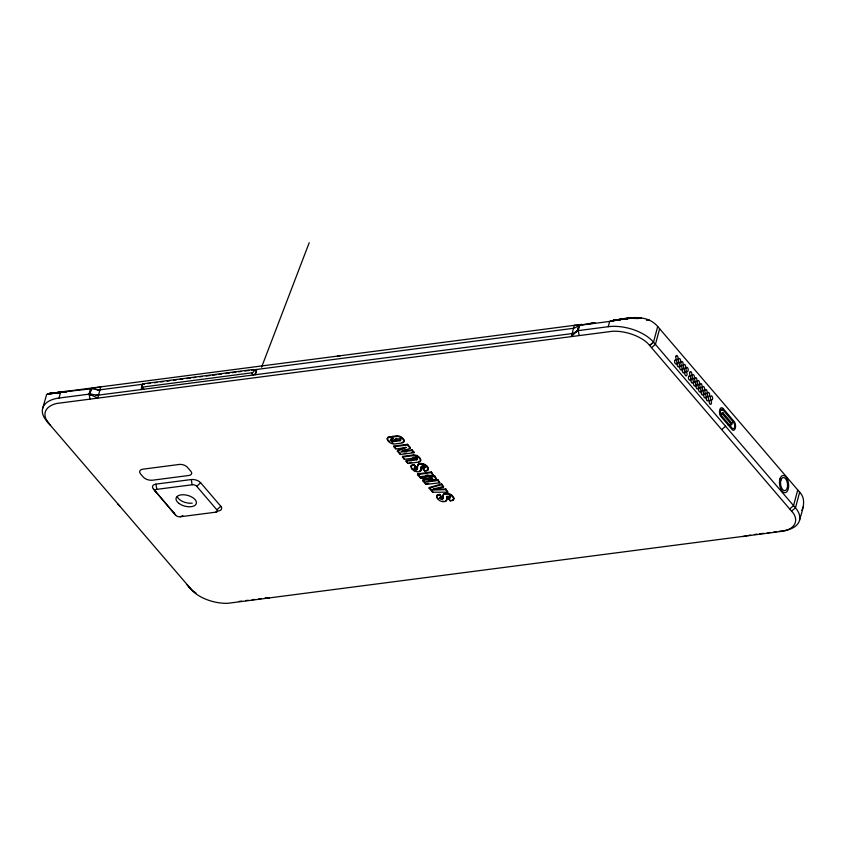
<?xml version="1.0" encoding="UTF-8"?>
<svg xmlns="http://www.w3.org/2000/svg" width="846" height="846" viewBox="0 0 846 846"><rect width="100%" height="100%" fill="white"/><g stroke="black" fill="none" stroke-linecap="round" stroke-linejoin="round"><path stroke-width="1.27" d="M417.649 466.527L417.649 466.432A32.37 17.206 15 0 1 417.839 464.697A2.781 1.481 15 0 1 418.622 463.946A8.756 4.653 15 0 1 420.621 463.492A3.754 1.999 15 0 1 422.894 463.703A5.044 2.686 15 0 1 425.115 464.634A8.164 4.336 15 0 1 426.987 466.083L427.272 466.4A8.164 4.336 15 0 1 428.266 468.324L428.087 469.022A4.579 2.432 15 0 1 427.738 470.207A3.691 1.956 15 0 1 426.225 470.873L424.755 471.063L422.672 468.631L424.026 467.785A1.692 0.899 15 0 0 424.851 467.119A1.851 0.983 15 0 0 424.618 466.601M449.892 496.158A1.851 0.983 15 0 1 450.389 496.93A1.692 0.899 15 0 1 449.564 497.596L448.211 498.442L450.294 500.874L451.764 500.684A3.691 1.956 15 0 0 453.287 500.018A4.579 2.432 15 0 0 453.625 498.833L453.816 498.135A8.164 4.336 15 0 0 450.654 494.445A5.044 2.686 15 0 0 448.433 493.514A3.754 1.999 15 0 0 446.159 493.303A8.756 4.653 15 0 0 444.161 493.757A2.781 1.481 15 0 0 443.389 494.508L443.198 495.206A32.37 17.206 15 0 0 442.997 496.951L442.987 497.501M443.389 494.508A32.37 17.206 15 0 0 443.188 496.253L442.966 498.061A9.465 5.034 15 0 1 442.849 498.78A1.766 0.941 15 0 1 442.003 499.277A1.544 0.825 15 0 1 439.952 498.58A1.544 0.825 15 0 1 440.512 497.543L441.633 496.718L440.512 497.543M442.997 497.321L443.188 496.433M443.167 496.898L443.156 497.363A9.465 5.034 15 0 1 443.04 498.083A1.766 0.941 15 0 1 442.194 498.58L442.003 499.277M799.523 520.301C801.733 511.608 807.401 499.923 799.66 492.213L657.702 326.514C646.037 312.639 624.718 318.297 609.67 321.417L579.203 325.372L574.328 325.34L571.357 336.444L577.585 330.701L608.253 326.704A34.009 18.073 15 0 1 653.514 342.144L795.473 507.854A34.009 18.073 15 0 1 784.327 530.601M42.607 408.523L46.699 394.299L65.65 391.487L50.485 393.728L54.313 393.295M50.549 425.432L46.657 420.97L48.909 423.508L47.154 421.171A30.509 16.211 15 0 1 56.724 403.457L612.684 331.241A30.509 16.211 15 0 1 647.634 343.169L793.442 513.363A30.509 16.211 15 0 1 783.882 531.077L227.923 603.293A30.509 16.211 15 0 1 192.962 591.365L46.657 420.97A34.009 18.073 15 0 1 59.04 398.043L60.457 392.756L64.307 391.529L47.714 393.771L65.65 391.487M89.993 398.963L89.073 394.141L90.49 388.853L92.965 387.87M91.77 394.955L89.073 394.141L97.787 397.958L100.759 386.855L91.157 388.758L89.739 394.067L59.04 398.043M141.049 389.583L141.758 386.939A3.225 2.157 -40.6 0 0 143.788 389.223L142.54 387.013A2.052 1.375 -40.6 0 1 141.684 385.565A2.052 1.375 -40.6 0 1 143.408 383.767L253.166 369.512A2.052 1.375 -40.6 0 1 254.022 370.971A2.052 1.375 -40.6 0 1 252.298 372.758L143.037 387.013M141.991 386.051L142.466 384.296M255.376 374.725L256.793 369.438M387.257 439.106L387.447 438.408A3.913 2.073 15 0 1 389.35 436.769L390.566 436.61L392.533 438.905L391.127 439.761A1.734 0.92 15 0 0 390.799 440.872A1.734 0.92 15 0 0 392.766 441.675L400.084 440.724A1.576 0.835 15 0 0 400.528 439.835A2.929 1.555 15 0 0 400.116 439.36A1.417 0.751 15 0 0 398.339 438.831L395.97 439.137L396.161 438.44L396.774 440.068L394.839 440.322L392.058 437.086L392.248 436.388L396.563 435.827A4.029 2.147 15 0 1 400.708 436.705A8.132 4.325 15 0 1 404.081 440.227L403.891 440.925A4.42 2.348 15 0 1 401.935 443.029L394.722 443.96A3.892 2.073 15 0 1 390.683 443.103A8.196 4.357 15 0 1 387.257 439.106A3.913 2.073 15 0 1 389.16 437.467L390.376 437.308L392.343 439.603M389.16 437.467L389.35 436.769M390.376 437.308L390.566 436.61M392.766 441.675L392.956 440.978L400.274 440.026A1.576 0.835 15 0 0 400.814 439.508M394.839 440.322L395.019 439.624L396.964 439.37M397.345 451.119L406.429 447.502L395.579 449.057L393.824 446.075L407.592 444.287L410.373 447.534L410.183 448.232L400.708 452.124L412.108 450.474L414.032 452.716L400.253 454.503L397.345 451.119L397.535 450.41L405.477 447.259M392.058 437.086L396.372 436.525L396.563 435.827M403.891 440.925A8.132 4.325 15 0 0 400.518 437.403L400.708 436.705M400.116 439.36L400.306 438.662A2.929 1.555 15 0 1 400.57 438.937M400.084 440.724L400.274 440.026M400.253 454.503L400.444 453.805M405.995 461.207L416.708 459.812A1.713 0.909 15 0 0 417.015 458.733A1.713 0.909 15 0 0 415.1 457.94L404.388 459.336L402.432 457.052L402.622 456.354L413.334 454.958A3.849 2.041 15 0 1 417.258 455.772A7.815 4.156 15 0 1 420.705 459.981L420.515 460.679A3.744 1.988 15 0 1 418.675 462.106L407.952 463.492L405.995 461.207L406.175 460.51L416.898 459.114A1.713 0.909 15 0 0 417.194 458.035M410.183 448.232L407.402 444.985L407.592 444.287M404.388 459.336L402.622 456.354M407.952 463.492L406.831 461.271M412.108 450.474L412.288 449.776L402.157 451.246M402.432 457.052L413.155 455.666L413.334 454.958M414.032 452.716L412.288 449.776M421.308 467.563L421.319 467.891A28.077 14.921 15 0 1 421.192 469.773L421.001 470.471A3.796 2.02 15 0 1 420.134 471.444A4.812 2.559 15 0 1 417.353 471.804A4.325 2.295 15 0 1 414.17 470.799A7.751 4.114 15 0 1 412.044 469.075L411.748 468.705A7.751 4.114 15 0 1 411.05 466.484L411.241 465.786A2.887 1.533 15 0 1 412.658 464.792L414.117 464.602L416.095 466.907L414.974 467.722A1.544 0.825 15 0 0 414.265 468.536L414.413 468.769A1.544 0.825 15 0 0 416.465 469.467A1.766 0.941 15 0 0 417.311 468.97L417.459 467.129A32.37 17.206 15 0 1 417.66 465.395L417.839 464.697M411.05 466.484A2.887 1.533 15 0 1 412.467 465.49L412.658 464.792M412.002 469.022L412.224 468.377A7.751 4.114 15 0 0 412.573 468.747M415.1 457.94L415.291 457.242L412.911 457.549M415.904 467.605L414.117 464.602M420.515 460.679A7.815 4.156 15 0 0 417.078 456.47L417.258 455.772M416.708 459.812L416.898 459.114M414.17 470.799L414.36 470.101A4.325 2.295 15 0 0 415.079 470.471M414.974 467.722L416.095 466.907M416.465 469.467L416.655 468.769A1.766 0.941 15 0 0 417.49 468.272L417.427 468.314A9.433 5.013 15 0 1 417.311 468.97M418.675 462.106L418.855 461.408M417.66 465.395A2.781 1.481 15 0 1 418.432 464.644L418.622 463.946M422.714 480.729L432.634 478.106L420.705 478.381L417.501 474.638L417.681 473.94L431.28 471.941L433.141 475.04L420.377 476.689L434.484 476.594L436.473 478.921L425.094 482.188L437.858 480.539L439.825 482.833L425.876 484.42L422.714 480.729L422.894 480.02L431.576 477.736M418.432 464.644A8.756 4.653 15 0 1 420.43 464.19L420.621 463.492M421.001 470.471A28.077 14.921 15 0 0 421.128 468.652L421.107 467.838A5.139 2.728 15 0 1 421.276 467.151L421.456 466.453M420.134 471.444L420.325 470.746A3.796 2.02 15 0 0 421.192 469.773M421.107 467.87L421.297 467.161A5.139 2.728 15 0 1 421.403 466.569M421.128 468.652L421.319 467.954M420.43 464.19A3.754 1.999 15 0 1 422.704 464.401L422.894 463.703M421.118 468.124L421.297 467.161A2.39 1.269 15 0 1 422.514 466.537L422.704 465.839A1.385 0.74 15 0 1 423.476 465.913M420.705 478.381L420.896 477.683L425.665 477.578M422.672 468.631L424.026 467.785M428.087 469.022A8.164 4.336 15 0 0 427.082 467.098L426.796 466.791A8.164 4.336 15 0 0 424.925 465.332L425.115 464.634M423.835 468.483A1.692 0.899 15 0 0 424.671 467.817L424.851 467.119M424.755 471.063L422.863 467.933M427.05 467.066L427.241 466.368M426.225 470.873L426.405 470.175A3.691 1.956 15 0 0 427.304 469.932M427.738 470.207L427.928 469.509A4.579 2.432 15 0 0 428.266 468.324M425.876 484.42L426.067 483.722L428.605 483.436M433.141 475.04L431.28 471.941M447.809 492.161L432.57 492.235L429.123 488.205L429.303 487.508L441.612 483.997L443.505 487.137L431.83 490.056L445.662 489.644L447.809 492.161L445.853 488.946L433.279 489.326M434.484 476.594L434.675 475.896L425.697 475.96M432.57 492.235L432.761 491.537L429.303 487.508M436.473 478.921L434.675 475.896M437.858 480.539L438.048 479.841L426.553 481.332M439.825 482.833L438.048 479.841M446.54 500.293A28.077 14.921 15 0 0 446.667 498.463L446.995 496.264A5.245 2.781 15 0 0 446.836 496.983L446.857 497.765A28.077 14.921 15 0 1 446.73 499.584L446.54 500.293A3.796 2.02 15 0 1 445.673 501.255A4.812 2.559 15 0 1 442.892 501.615A4.325 2.295 15 0 1 439.709 500.61A7.751 4.114 15 0 1 436.599 496.295L436.779 495.597A2.887 1.533 15 0 1 438.196 494.614L439.656 494.424L441.633 496.718M436.599 496.295A2.887 1.533 15 0 1 438.006 495.312L438.196 494.614M443.505 487.137L441.612 483.997M441.443 497.416L439.656 494.424M442.997 496.951L443.188 496.253M442.849 498.78L443.156 497.363M443.198 495.206A2.781 1.481 15 0 1 443.97 494.455L444.161 493.757M445.662 489.644L445.853 488.946M442.892 501.615L443.082 500.917M443.97 494.455A8.756 4.653 15 0 1 445.969 494.001L446.159 493.303M445.673 501.255L445.863 500.557A3.796 2.02 15 0 0 446.096 500.441M446.667 498.463L446.857 497.765M445.969 494.001A3.754 1.999 15 0 1 448.253 494.212L448.433 493.514M448.211 498.442L449.374 498.294A1.692 0.899 15 0 0 450.209 497.628A1.851 0.983 15 0 0 449.353 496.634L449.533 495.936M449.374 498.294L449.564 497.596M453.625 498.833A8.164 4.336 15 0 0 450.463 495.143L450.654 494.445M450.209 497.628L450.389 496.93M450.294 500.874L448.401 497.744M453.287 500.018L453.467 499.32A4.579 2.432 15 0 0 453.816 498.135M95.958 395.431L572.118 333.578A16.878 8.968 15 0 0 576.137 331.389A4.685 2.485 15 0 1 577.384 330.744L578.812 325.403L592.369 322.982A35.236 18.295 82.6 0 1 595.024 322.717M579.647 325.319L578.23 330.596L577.575 330.712L579.203 325.372M608.253 326.704L609.67 321.417L627.277 318.424L610.918 320.824L613.646 320.824M653.514 342.144L649.791 345.38L653.514 342.144L657.702 326.514M659.626 328.756L655.438 344.385L651.653 347.558M728.205 425.147L731.621 424.713L722.664 414.254L723.023 412.89L719.608 413.334M731.621 424.713L731.98 423.349L723.023 412.89M797.736 489.971L793.548 505.612L789.826 508.848M799.66 492.213L795.473 507.854L791.697 511.026M801.871 510.498L803.097 506.976M261.583 367.175L309.213 242.707M215.593 512.2L216.047 512.116A3.416 1.808 15 0 0 217.126 510.138L196.79 486.365L200.597 482.706L220.806 506.289A6.98 3.712 15 0 1 218.268 510.995L215.593 512.2L179.87 516.821A3.416 1.808 15 0 1 175.957 515.489L153.348 488.84A6.98 3.712 15 0 1 155.886 484.134L191.323 479.534A6.98 3.712 15 0 1 200.597 482.706M216.883 509.821L220.806 506.289M721.85 429.504L725.572 426.257M575.957 332.066L578.23 330.596L579.15 335.428M576.105 331.844L578.23 330.596L577.585 330.701M576.263 331.643L578.23 330.596L577.363 330.786M180.357 516.779L182.842 515.595M589.842 323.986L592.369 322.982M576.422 331.452L578.23 330.596L577.162 330.881M576.602 331.283L578.23 330.596L576.972 330.998M402.072 450.939L405.625 449.48M576.782 331.135L578.23 330.596M337.543 356.092L337.596 356.081A35.236 18.295 82.6 0 1 340.251 355.817M429.081 480.401L432.866 479.312M429.123 488.205L441.422 484.695M433.184 489.073L443.695 486.439M638.688 318.508L641.12 317.906L634.563 318.53M578.992 325.414L578.801 325.456A4.685 2.485 15 0 0 577.554 326.101L576.581 326.894A16.878 8.968 15 0 1 573.535 328.301L251.463 370.136M56.904 393.147L61.705 392.163L49.237 393.506L91.389 388.769A4.685 2.485 15 0 1 93.367 389.001L95.376 389.403A16.878 8.968 15 0 0 99.976 389.816M750.561 535.095L747.758 535.677M637.45 318.593L641.12 317.906L635.896 318.508M746.299 535.962L742.809 536.586M196.79 486.365L196.484 486.048A3.416 1.808 15 0 0 192.571 484.716L156.394 489.411A3.416 1.808 15 0 0 155.315 491.399L155.558 491.716M64.391 392.079L67.003 391.624L63.196 392.132M53.837 393.327L61.705 392.163M646.481 320.285L649.104 319.904M417.501 474.638L431.09 472.639M90.49 388.853L91.4 388.726L89.962 394.109L89.073 394.141L91.548 394.786M637.207 318.477L641.12 317.906M614.862 320.137L632.015 317.874L613.519 320.179L636.668 317.662L630.281 318.477M56.851 392.967L60.658 392.459M91.326 394.638L89.073 394.141L89.962 394.109A4.685 2.485 15 0 1 91.95 394.278A16.878 8.968 15 0 0 98.559 395.093M62.942 391.772L582.122 324.325M616.205 320.285L620.044 319.799M623.883 319.302L627.721 318.805M97.375 390.154L144.285 384.052M147.796 383.598L150.387 383.259M154.268 382.762L156.87 382.424M160.751 381.916L163.341 381.578M167.233 381.07L169.824 380.742M173.716 380.235L176.306 379.896M180.187 379.389L182.778 379.05M186.67 378.553L190.561 378.046M193.152 377.707L195.743 377.369M199.624 376.861L202.215 376.533M206.107 376.026L209.998 375.518M212.589 375.18L216.47 374.683M219.061 374.344L221.663 374.006M225.544 373.498L229.435 372.991M232.026 372.663L235.918 372.155M238.509 371.817L241.099 371.479M244.98 370.971L248.872 370.474M393.633 446.773L407.402 444.985M720.633 410.173L722.907 409.876L733.662 422.429A3.49 1.819 82.6 0 1 734.582 427.262A3.49 1.819 82.6 0 1 732.128 428.15L721.374 415.598A3.49 1.819 82.6 0 1 720.454 410.765A3.49 1.819 82.6 0 1 722.907 409.876M404.198 453.319L406.704 453.001M411.706 452.346L414.212 452.018M720.38 414.54L722.664 414.254M409.337 462.646L411.716 462.339M730.246 422.873L733.662 422.429M412.467 465.49L413.937 465.3M414.455 467.404A1.544 0.825 15 0 0 414.455 467.838L417.617 467.616M421.297 467.161L424.745 466.77M425.675 475.336L428.224 474.997M438.006 495.312L439.476 495.122M239.101 601.443L241.713 601.104M245.626 600.597L248.238 600.258M252.15 599.751L254.762 599.412M258.686 598.905L261.298 598.566M754.368 534.513L756.98 534.175M759.592 533.837L763.504 533.329M767.417 532.821L770.029 532.483M773.953 531.965L776.565 531.626M779.166 531.288L783.089 530.78M610.918 320.824L617.971 320.042M617.517 320.158L620.139 319.915M269.25 598.101L265.242 598.09M91.104 394.5L89.073 394.141L90.184 394.141M90.871 394.384L89.073 394.141L90.416 394.204M89.073 394.141L90.649 394.278M117.636 503.825L119.825 506.299M186.86 584.628L190.752 589.091M395.97 439.137L396.774 440.068M393.824 446.075L395.769 448.359M397.535 450.41L399.714 452.959M417.681 473.94L420.092 476.753M422.894 480.02L425.274 482.791M153.348 488.84L175.651 515.172M251.759 372.896L252.637 375.085A3.225 2.157 -40.6 0 0 256.084 372.081A3.225 2.157 -40.6 0 0 254.054 369.797M155.886 484.134L156.848 489.337M191.323 479.534L192.084 484.758M195.976 593.014A34.009 18.073 15 0 1 188.616 586.68M265.612 597.731A4.685 2.485 15 0 1 265.295 597.889M142.033 386.241A3.225 2.157 -40.6 0 1 142.477 385.565M143.735 384.465A3.225 2.157 -40.6 0 1 144.465 384.116M192.243 503.127A10.48 5.573 15 0 1 187.125 502.905M186.226 502.714A10.48 5.573 15 0 1 184.47 502.207M183.624 501.9A10.48 5.573 15 0 1 177.279 496.792M174.625 513.416A6.98 3.712 15 0 1 173.557 512.422M416.655 468.769A1.544 0.825 15 0 1 414.603 468.071M414.847 467.098A1.544 0.825 15 0 1 415.164 467.024M421.72 466.157A2.39 1.269 15 0 1 422.704 465.839M420.705 459.981A3.744 1.988 15 0 1 420.039 461.028M413.155 455.666A3.849 2.041 15 0 1 417.078 456.47M420.325 470.746A4.812 2.559 15 0 1 419.309 471.053M413.387 469.445A7.751 4.114 15 0 1 412.964 469.096M411.494 467.246A7.751 4.114 15 0 1 411.241 465.786M416.708 470.979A4.325 2.295 15 0 1 415.872 470.767M424.671 467.817A1.851 0.983 15 0 0 423.814 466.823A1.385 0.74 15 0 0 422.514 466.537M422.704 464.401A5.044 2.686 15 0 1 424.925 465.332M415.661 457.274A1.713 0.909 15 0 1 416.697 457.644M438.503 498.918A7.751 4.114 15 0 1 438.112 498.558M437.773 498.188A7.751 4.114 15 0 1 437.477 497.818M436.885 496.687A7.751 4.114 15 0 1 436.779 495.597M442.194 498.58A1.544 0.825 15 0 1 440.385 498.104A1.544 0.825 15 0 1 440.153 497.046M440.396 496.909A1.544 0.825 15 0 1 440.703 496.835M446.646 497.681A5.245 2.781 15 0 1 446.804 496.962A2.39 1.269 15 0 1 448.063 496.348A1.385 0.74 15 0 1 449.353 496.634M448.253 494.212A5.044 2.686 15 0 1 450.463 495.143M427.928 469.509A3.691 1.956 15 0 1 427.653 469.742M446.73 499.584A3.796 2.02 15 0 1 446.286 500.293M445.863 500.557A4.812 2.559 15 0 1 445.493 500.705M453.467 499.32A3.691 1.956 15 0 1 452.113 499.965M396.372 436.525A4.029 2.147 15 0 1 400.518 437.403M389.53 441.496A8.196 4.357 15 0 1 389.139 441.168M388.79 440.84A8.196 4.357 15 0 1 388.473 440.491M387.965 439.793A8.196 4.357 15 0 1 387.447 438.408M392.861 443.156A3.892 2.073 15 0 1 391.814 442.849M404.081 440.227A4.42 2.348 15 0 1 402.125 442.331M392.956 440.978A1.734 0.92 15 0 1 390.778 439.518M179.257 464.454L143.059 469.16A6.98 3.712 15 0 0 140.521 473.866L143.238 477.038A6.98 3.712 15 0 0 152.523 480.211L188.721 475.505A6.07 3.225 15 0 0 190.932 471.412L187.336 467.214A6.07 3.225 15 0 0 179.257 464.454M723.193 408.586L722.579 408.036A5.023 2.612 82.6 0 0 719.713 409.908A5.023 2.612 82.6 0 0 720.454 415.978L732.456 429.99A5.023 2.612 82.6 0 0 735.322 428.129A5.023 2.612 82.6 0 0 734.582 422.048L723.193 408.586M675.88 356.388A2.126 1.1 82.6 0 0 677.022 359.687A2.126 1.1 82.6 0 0 677.826 356.684A2.126 1.1 82.6 0 0 675.88 356.388M780.89 480.147A6.641 3.447 82.6 0 0 784.274 490.648A6.641 3.447 82.6 0 0 786.992 481.448A6.641 3.447 82.6 0 0 780.89 480.147M178.95 503.412A10.48 5.573 15 0 0 196.082 504.131A10.48 5.573 15 0 0 183.624 494.751A10.48 5.573 15 0 0 178.95 503.412M709.318 401.089A2.126 1.1 82.6 0 0 710.45 404.399A2.126 1.1 82.6 0 0 711.264 401.385A2.126 1.1 82.6 0 0 709.318 401.089M710.471 396.763A2.126 1.1 82.6 0 0 711.613 400.073A2.126 1.1 82.6 0 0 712.417 397.06A2.126 1.1 82.6 0 0 710.471 396.763M682.362 369.617A2.126 1.1 82.6 0 0 683.494 372.927A2.126 1.1 82.6 0 0 684.308 369.914A2.126 1.1 82.6 0 0 682.362 369.617M701.26 391.687A2.126 1.1 82.6 0 0 702.392 394.987A2.126 1.1 82.6 0 0 703.206 391.973A2.126 1.1 82.6 0 0 701.26 391.687M683.515 365.303A2.126 1.1 82.6 0 0 684.657 368.602A2.126 1.1 82.6 0 0 685.461 365.588A2.126 1.1 82.6 0 0 683.515 365.303M696.163 385.744A2.126 1.1 82.6 0 0 697.305 389.044A2.126 1.1 82.6 0 0 698.109 386.03A2.126 1.1 82.6 0 0 696.163 385.744M689.691 372.504A2.126 1.1 82.6 0 0 690.822 375.814A2.126 1.1 82.6 0 0 691.637 372.8A2.126 1.1 82.6 0 0 689.691 372.504M692.24 375.476A2.126 1.1 82.6 0 0 693.371 378.786A2.126 1.1 82.6 0 0 694.175 375.772A2.126 1.1 82.6 0 0 692.24 375.476M686.064 368.274A2.126 1.1 82.6 0 0 687.195 371.574A2.126 1.1 82.6 0 0 688.01 368.56A2.126 1.1 82.6 0 0 686.064 368.274M694.778 378.448A2.126 1.1 82.6 0 0 695.92 381.758A2.126 1.1 82.6 0 0 696.723 378.744A2.126 1.1 82.6 0 0 694.778 378.448M693.625 382.773A2.126 1.1 82.6 0 0 694.756 386.072A2.126 1.1 82.6 0 0 695.571 383.058A2.126 1.1 82.6 0 0 693.625 382.773M703.809 394.659A2.126 1.1 82.6 0 0 704.94 397.958A2.126 1.1 82.6 0 0 705.744 394.945A2.126 1.1 82.6 0 0 703.809 394.659M678.429 359.36A2.126 1.1 82.6 0 0 679.56 362.659A2.126 1.1 82.6 0 0 680.374 359.645A2.126 1.1 82.6 0 0 678.429 359.36M699.875 384.391A2.126 1.1 82.6 0 0 701.006 387.701A2.126 1.1 82.6 0 0 701.82 384.687A2.126 1.1 82.6 0 0 699.875 384.391M674.727 360.713A2.126 1.1 82.6 0 0 675.859 364.013A2.126 1.1 82.6 0 0 676.663 360.999A2.126 1.1 82.6 0 0 674.727 360.713M698.711 388.716A2.126 1.1 82.6 0 0 699.854 392.015A2.126 1.1 82.6 0 0 700.657 389.001A2.126 1.1 82.6 0 0 698.711 388.716M679.814 366.656A2.126 1.1 82.6 0 0 680.956 369.956A2.126 1.1 82.6 0 0 681.76 366.942A2.126 1.1 82.6 0 0 679.814 366.656M706.347 397.631A2.126 1.1 82.6 0 0 707.489 400.93A2.126 1.1 82.6 0 0 708.292 397.916A2.126 1.1 82.6 0 0 706.347 397.631M688.528 376.83A2.126 1.1 82.6 0 0 689.67 380.129A2.126 1.1 82.6 0 0 690.473 377.115A2.126 1.1 82.6 0 0 688.528 376.83M691.076 379.801A2.126 1.1 82.6 0 0 692.218 383.101A2.126 1.1 82.6 0 0 693.022 380.087A2.126 1.1 82.6 0 0 691.076 379.801M677.265 363.685A2.126 1.1 82.6 0 0 678.407 366.984A2.126 1.1 82.6 0 0 679.211 363.97A2.126 1.1 82.6 0 0 677.265 363.685M684.9 372.589A2.126 1.1 82.6 0 0 686.043 375.899A2.126 1.1 82.6 0 0 686.846 372.885A2.126 1.1 82.6 0 0 684.9 372.589M702.413 387.362A2.126 1.1 82.6 0 0 703.555 390.662A2.126 1.1 82.6 0 0 704.358 387.658A2.126 1.1 82.6 0 0 702.413 387.362M707.51 393.305A2.126 1.1 82.6 0 0 708.641 396.605A2.126 1.1 82.6 0 0 709.456 393.602A2.126 1.1 82.6 0 0 707.51 393.305M680.967 362.331A2.126 1.1 82.6 0 0 682.109 365.631A2.126 1.1 82.6 0 0 682.912 362.617A2.126 1.1 82.6 0 0 680.967 362.331M704.961 390.334A2.126 1.1 82.6 0 0 706.103 393.633A2.126 1.1 82.6 0 0 706.907 390.63A2.126 1.1 82.6 0 0 704.961 390.334M697.326 381.419A2.126 1.1 82.6 0 0 698.468 384.729A2.126 1.1 82.6 0 0 699.272 381.715A2.126 1.1 82.6 0 0 697.326 381.419M779.927 478.942A8.682 4.505 82.6 0 0 784.348 492.658A8.682 4.505 82.6 0 0 787.89 480.644A8.682 4.505 82.6 0 0 779.927 478.942"/></g></svg>
